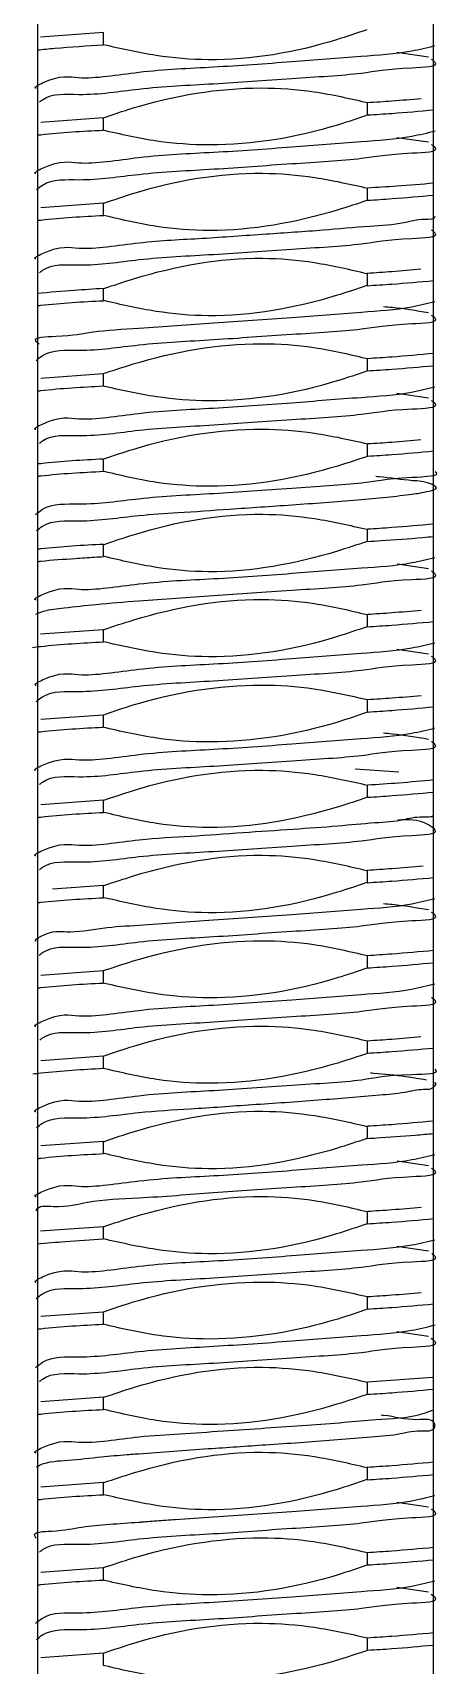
# Model space of a CAD drawing. Header units: millimetres. Extents: x 2 to 1187, y 2 to 839.
# Drawn here: x 651.826 to 653.026, y 461.443 to 466.228 of the extents above; entities that cross this region are included whole.
import ezdxf

# ---------------------------------------------------------------- set-up
doc = ezdxf.new("R2010")
doc.units = ezdxf.units.MM

msp = doc.modelspace()

# ---------------------------------------------------------------- linework, layer by layer
at = {"color": 7, "linetype": 'Continuous', "lineweight": 25}
for p, q in [((651.84, 469.4434), (651.84, 460.4434)), ((653.0008, 460.4434), (653.0008, 469.4434)), ((652.0334, 466.2283), (651.8496, 466.2148)), ((652.0333, 466.2283), (652.0333, 466.1926)), ((652.9858, 466.1567), (652.8933, 466.1704)), ((652.8075, 465.987), (652.8075, 466.0226)), ((652.0326, 465.9782), (651.85, 465.9649)), ((652.0333, 465.9783), (652.0333, 465.9426)), ((652.9855, 465.9068), (652.8936, 465.9203)), ((652.8075, 465.737), (652.8075, 465.7725)), ((652.0338, 465.7282), (651.8504, 465.7149)), ((652.0333, 465.7282), (652.0333, 465.6926)), ((652.8075, 465.4866), (652.8075, 465.5227)), ((652.0333, 465.4783), (652.0333, 465.4426)), ((652.8075, 465.237), (652.8075, 465.2726)), ((652.0327, 465.2282), (651.8498, 465.2149)), ((652.0333, 465.2283), (652.0333, 465.1926)), ((652.9857, 465.1567), (652.8935, 465.1703)), ((652.8075, 464.9869), (652.8075, 465.0226)), ((652.0333, 464.9782), (652.0333, 464.9426)), ((652.8075, 464.7369), (652.8075, 464.7726)), ((652.0333, 464.7283), (652.0333, 464.6926)), ((652.9858, 464.6567), (652.8937, 464.6703)), ((652.8075, 464.4869), (652.8075, 464.5227)), ((652.0333, 464.4783), (651.8496, 464.4648)), ((652.0333, 464.4783), (652.0333, 464.4426)), ((652.9858, 464.4067), (652.8932, 464.4204)), ((652.8075, 464.237), (652.8075, 464.2726)), ((652.0326, 464.2282), (651.85, 464.2149)), ((652.0333, 464.2282), (652.0333, 464.1926)), ((652.899, 464.0608), (652.7716, 464.0698)), ((652.0339, 463.9783), (651.8504, 463.9649)), ((652.0333, 463.9782), (652.0333, 463.9426)), ((652.8075, 463.987), (652.8075, 464.0225)), ((652.8075, 463.7366), (652.8075, 463.7727)), ((652.0339, 463.7283), (651.8841, 463.7177)), ((652.0333, 463.7283), (652.0333, 463.6926)), ((652.8075, 463.487), (652.8075, 463.5226)), ((652.0326, 463.4782), (651.8498, 463.4649)), ((652.0333, 463.4783), (652.0333, 463.4426)), ((652.8075, 463.2369), (652.8075, 463.2726)), ((652.0333, 463.2282), (651.8502, 463.2149)), ((652.0333, 463.2282), (652.0333, 463.1926)), ((652.8075, 462.987), (652.8075, 463.0226)), ((652.0342, 462.9783), (651.8501, 462.965)), ((652.0333, 462.9783), (652.0333, 462.9426)), ((652.9858, 462.9067), (652.8937, 462.9203)), ((652.8075, 462.7369), (652.8075, 462.7727)), ((652.0332, 462.7283), (651.8496, 462.7148)), ((652.0333, 462.7283), (652.0333, 462.6926)), ((652.9857, 462.6567), (652.8932, 462.6704)), ((652.8075, 462.487), (652.8075, 462.5226)), ((652.0327, 462.4782), (651.8501, 462.4649)), ((652.0333, 462.4782), (652.0333, 462.4426)), ((652.9855, 462.4068), (652.8936, 462.4203)), ((652.9973, 462.2865), (652.8073, 462.2725)), ((652.8075, 462.237), (652.8075, 462.2725)), ((652.034, 462.2283), (651.8503, 462.2149)), ((652.0333, 462.2282), (652.0333, 462.1926)), ((652.8075, 461.9867), (652.8075, 462.0227)), ((652.0338, 461.9783), (651.8498, 461.9648)), ((652.0333, 461.9783), (652.0333, 461.9426)), ((652.9858, 461.9067), (652.8934, 461.9203)), ((652.0326, 461.7282), (651.8498, 461.7149)), ((652.0333, 461.7283), (652.0333, 461.6926)), ((652.8075, 461.737), (652.8075, 461.7726)), ((652.9856, 461.6567), (652.8935, 461.6703)), ((652.8075, 461.4869), (652.8075, 461.5226)), ((652.0334, 461.4782), (651.8502, 461.4649)), ((652.0333, 461.4782), (652.0333, 461.4426))]:
    msp.add_line(p, q, dxfattribs=at)
for points, knots in [([(652.8057, 466.2369), (652.776, 466.2267), (652.6266, 466.1756), (652.4162, 466.1386), (652.186, 466.1582), (652.085, 466.1811), (652.0339, 466.1927)], [0, 0, 0, 0, 0.119882, 0.604247, 0.799929, 1, 1, 1, 1]), ([(651.8364, 466.0651), (651.8359, 466.0652), (651.8268, 466.067), (651.9039, 466.1076), (651.9691, 466.0865), (652.1574, 466.1193), (652.3575, 466.1268), (652.5774, 466.1427), (652.7701, 466.1586), (652.9113, 466.1673), (652.9819, 466.1847), (653.0043, 466.1902)], [0, 0, 0, 0, 0.00115, 0.022609, 0.113284, 0.262747, 0.448613, 0.64274, 0.815694, 0.941364, 1, 1, 1, 1]), ([(651.84, 466.1777), (651.857, 466.1794), (651.9214, 466.1859), (651.986, 466.1898), (652.0335, 466.1926)], [0, 0, 0, 0, 0.264391, 1, 1, 1, 1]), ([(651.8463, 466.0248), (651.8492, 466.0272), (651.88, 466.0524), (651.989, 466.0408), (652.1494, 466.0686), (652.3618, 466.0775), (652.5713, 466.0944), (652.7868, 466.1056), (652.8776, 466.1252), (653.0258, 466.1283), (652.9994, 466.1465), (652.9951, 466.1494)], [0, 0, 0, 0, 0.00951, 0.100365, 0.249952, 0.435886, 0.630011, 0.802952, 0.928612, 0.988547, 1, 1, 1, 1]), ([(652.0312, 465.9781), (652.0609, 465.9882), (652.2104, 466.0391), (652.4209, 466.0749), (652.6529, 466.0588), (652.7554, 466.0352), (652.8075, 466.0232)], [0, 0, 0, 0, 0.119232, 0.600546, 0.797081, 1, 1, 1, 1]), ([(652.9643, 466.0347), (652.9357, 466.0321), (652.8835, 466.0274), (652.8312, 466.0241), (652.8075, 466.0226)], [0, 0, 0, 0, 0.54738, 1, 1, 1, 1]), ([(652.8092, 465.9871), (652.7795, 465.9769), (652.6301, 465.9258), (652.4195, 465.8903), (652.1869, 465.9067), (652.0838, 465.9304), (652.0311, 465.9425)], [0, 0, 0, 0, 0.118955, 0.599269, 0.795108, 1, 1, 1, 1]), ([(652.8081, 465.987), (652.8316, 465.9885), (652.8959, 465.9926), (652.9601, 465.9984), (653.0008, 466.0021)], [0, 0, 0, 0, 0.364945, 1, 1, 1, 1]), ([(651.8352, 465.8154), (651.8351, 465.8154), (651.8267, 465.8173), (651.9055, 465.8579), (651.9684, 465.8365), (652.1581, 465.8694), (652.3577, 465.8767), (652.5776, 465.8926), (652.7701, 465.9084), (652.9117, 465.9173), (652.9827, 465.9348), (653.0056, 465.9404)], [0, 0, 0, 0, 0.000194, 0.021769, 0.112539, 0.262026, 0.447824, 0.641832, 0.814671, 0.940248, 1, 1, 1, 1]), ([(651.84, 465.928), (651.8433, 465.9284), (651.9072, 465.9361), (651.9715, 465.9394), (652.0325, 465.9425)], [0, 0, 0, 0, 0.051836, 1, 1, 1, 1]), ([(651.8374, 465.7679), (651.8432, 465.7728), (651.8767, 465.8011), (651.9888, 465.7919), (652.15, 465.8181), (652.3623, 465.8277), (652.5719, 465.8444), (652.7871, 465.8558), (652.8783, 465.875), (653.0261, 465.8787), (652.999, 465.8969), (652.9944, 465.9)], [0, 0, 0, 0, 0.01888, 0.108933, 0.257141, 0.441248, 0.633425, 0.804546, 0.928784, 0.987897, 1, 1, 1, 1]), ([(652.0346, 465.7283), (652.0643, 465.7385), (652.2137, 465.7898), (652.4242, 465.8262), (652.6548, 465.8071), (652.7561, 465.7842), (652.8075, 465.7726)], [0, 0, 0, 0, 0.119743, 0.603573, 0.799232, 1, 1, 1, 1]), ([(653.0019, 465.7869), (652.9656, 465.7839), (652.9009, 465.7786), (652.836, 465.7744), (652.8075, 465.7725)], [0, 0, 0, 0, 0.560406, 1, 1, 1, 1]), ([(652.8077, 465.737), (652.8315, 465.7385), (652.8959, 465.7426), (652.9603, 465.7485), (653.0008, 465.7522)], [0, 0, 0, 0, 0.369553, 1, 1, 1, 1]), ([(652.808, 465.7369), (652.7783, 465.727), (652.6286, 465.6772), (652.4189, 465.6388), (652.1876, 465.6563), (652.0859, 465.6804), (652.0343, 465.6926)], [0, 0, 0, 0, 0.119585, 0.60191, 0.798142, 1, 1, 1, 1]), ([(651.8358, 465.5653), (651.8355, 465.5653), (651.8266, 465.5672), (651.9051, 465.6075), (651.9691, 465.5866), (652.1463, 465.6175), (652.3225, 465.6245), (652.5038, 465.6383), (652.6676, 465.6486), (652.7996, 465.6612), (652.9059, 465.6667), (652.9578, 465.684), (653.0045, 465.6802), (653.0057, 465.6904), (653.0057, 465.6904)], [0, 0, 0, 0, 0.000723, 0.022399, 0.113282, 0.262799, 0.420422, 0.577977, 0.719697, 0.835401, 0.92031, 0.974103, 0.999889, 1, 1, 1, 1]), ([(651.84, 465.6779), (651.8434, 465.6783), (651.9077, 465.6861), (651.9724, 465.6894), (652.0337, 465.6926)], [0, 0, 0, 0, 0.053302, 1, 1, 1, 1]), ([(651.8461, 465.5247), (651.849, 465.5271), (651.8798, 465.5524), (651.9889, 465.5407), (652.1492, 465.5686), (652.3617, 465.5773), (652.5714, 465.5941), (652.7867, 465.6053), (652.8782, 465.6247), (653.026, 465.6282), (652.9989, 465.6466), (652.9943, 465.6497)], [0, 0, 0, 0, 0.009606, 0.100299, 0.249732, 0.4355, 0.629503, 0.802322, 0.927853, 0.987651, 1, 1, 1, 1]), ([(652.0351, 465.4784), (652.0648, 465.4883), (652.2144, 465.5385), (652.424, 465.5777), (652.6538, 465.5577), (652.7544, 465.5343), (652.8052, 465.5225)], [0, 0, 0, 0, 0.120124, 0.604846, 0.80043, 1, 1, 1, 1]), ([(652.9638, 465.5347), (652.9355, 465.5322), (652.8831, 465.5274), (652.8307, 465.5241), (652.8066, 465.5226)], [0, 0, 0, 0, 0.541682, 1, 1, 1, 1]), ([(652.034, 465.4783), (652.0054, 465.4765), (651.9407, 465.4723), (651.8761, 465.4668), (651.84, 465.4638)], [0, 0, 0, 0, 0.442059, 1, 1, 1, 1]), ([(652.8052, 465.4868), (652.7755, 465.4768), (652.626, 465.4262), (652.4161, 465.3878), (652.1865, 465.408), (652.086, 465.4311), (652.0353, 465.4427)], [0, 0, 0, 0, 0.120162, 0.605328, 0.800886, 1, 1, 1, 1]), ([(652.8067, 465.4866), (652.8307, 465.4881), (652.8955, 465.4922), (652.9601, 465.498), (653.0008, 465.5017)], [0, 0, 0, 0, 0.370692, 1, 1, 1, 1]), ([(651.8454, 465.315), (651.8414, 465.3183), (651.8197, 465.3368), (651.9333, 465.3374), (652.0022, 465.3539), (652.1702, 465.364), (652.3582, 465.3787), (652.5776, 465.3922), (652.7704, 465.4086), (652.9116, 465.4173), (652.9822, 465.4347), (653.0048, 465.4403)], [0, 0, 0, 0, 0.011435, 0.062194, 0.154115, 0.267323, 0.452025, 0.644899, 0.816709, 0.941477, 1, 1, 1, 1]), ([(651.84, 465.428), (651.8433, 465.4284), (651.9077, 465.4361), (651.9725, 465.4395), (652.034, 465.4426)], [0, 0, 0, 0, 0.050818, 1, 1, 1, 1]), ([(652.9858, 465.4067), (652.9506, 465.4128), (652.9068, 465.4203), (652.8625, 465.4239), (652.8539, 465.4246)], [0, 0, 0, 0, 0.804575, 1, 1, 1, 1]), ([(651.8367, 465.2674), (651.8427, 465.2726), (651.8762, 465.3012), (651.9884, 465.2919), (652.1494, 465.3181), (652.3616, 465.3276), (652.5711, 465.3444), (652.7867, 465.3556), (652.8776, 465.3752), (653.0258, 465.3783), (652.9993, 465.3965), (652.995, 465.3995)], [0, 0, 0, 0, 0.019473, 0.109329, 0.257355, 0.441383, 0.633568, 0.804785, 0.929215, 0.988588, 1, 1, 1, 1]), ([(652.0315, 465.2282), (652.0612, 465.2381), (652.2108, 465.2883), (652.4209, 465.3254), (652.6529, 465.3092), (652.7554, 465.2851), (652.8075, 465.2728)], [0, 0, 0, 0, 0.1192539, 0.6003266, 0.7967475, 1, 1, 1, 1]), ([(653.0008, 465.2878), (652.96, 465.2841), (652.8956, 465.2782), (652.8311, 465.2741), (652.8075, 465.2726)], [0, 0, 0, 0, 0.6336665, 1, 1, 1, 1]), ([(652.8075, 465.237), (652.7779, 465.2268), (652.6285, 465.1753), (652.4178, 465.1398), (652.1862, 465.1576), (652.0839, 465.1808), (652.0318, 465.1925)], [0, 0, 0, 0, 0.119315, 0.601403, 0.796953, 1, 1, 1, 1]), ([(652.8075, 465.237), (652.8311, 465.2385), (652.8956, 465.2426), (652.96, 465.2484), (653.0008, 465.2521)], [0, 0, 0, 0, 0.3663333, 1, 1, 1, 1]), ([(651.8356, 465.0653), (651.8354, 465.0654), (651.8268, 465.0672), (651.9049, 465.1079), (651.9686, 465.0865), (652.1577, 465.1194), (652.3575, 465.1267), (652.5774, 465.1426), (652.77, 465.1585), (652.9112, 465.1672), (652.9818, 465.1846), (653.0043, 465.1901)], [0, 0, 0, 0, 0.000504, 0.022027, 0.112807, 0.262378, 0.448326, 0.642529, 0.815546, 0.941274, 1, 1, 1, 1]), ([(651.84, 465.178), (651.8433, 465.1784), (651.9072, 465.1861), (651.9716, 465.1894), (652.0328, 465.1926)], [0, 0, 0, 0, 0.050764, 1, 1, 1, 1]), ([(651.8466, 465.0251), (651.8495, 465.0274), (651.8803, 465.0523), (651.9892, 465.0408), (652.1497, 465.0685), (652.3621, 465.0775), (652.5716, 465.0944), (652.787, 465.1056), (652.878, 465.1251), (653.0259, 465.1284), (652.9992, 465.1467), (652.9947, 465.1497)], [0, 0, 0, 0, 0.009183, 0.10011, 0.249766, 0.43573, 0.62986, 0.802768, 0.928336, 0.988145, 1, 1, 1, 1]), ([(652.0329, 464.9782), (652.0626, 464.9884), (652.2119, 465.0399), (652.4227, 465.0753), (652.6539, 465.0578), (652.7558, 465.0348), (652.8075, 465.0231)], [0, 0, 0, 0, 0.119498, 0.602308, 0.798357, 1, 1, 1, 1]), ([(652.9639, 465.0346), (652.9355, 465.032), (652.8835, 465.0273), (652.8313, 465.0241), (652.8075, 465.0226)], [0, 0, 0, 0, 0.5438, 1, 1, 1, 1]), ([(652.8096, 464.987), (652.7798, 464.9771), (652.6302, 464.9268), (652.4201, 464.89), (652.1877, 464.906), (652.0849, 464.9302), (652.0325, 464.9425)], [0, 0, 0, 0, 0.119088, 0.599599, 0.795913, 1, 1, 1, 1]), ([(652.8082, 464.987), (652.8318, 464.9885), (652.896, 464.9926), (652.9602, 464.9984), (653.0008, 465.0021)], [0, 0, 0, 0, 0.366204, 1, 1, 1, 1]), ([(651.835, 464.8155), (651.8416, 464.8211), (651.8758, 464.8503), (651.9886, 464.8415), (652.1498, 464.8673), (652.3624, 464.8771), (652.57, 464.8934), (652.7915, 464.9057), (652.8686, 464.9229), (653.0265, 464.9292), (653.0058, 464.9405), (653.0058, 464.9405)], [0, 0, 0, 0, 0.02157, 0.11243, 0.261987, 0.447842, 0.641858, 0.814653, 0.940172, 0.999971, 1, 1, 1, 1]), ([(652.0332, 464.9782), (651.9721, 464.9751), (651.9075, 464.9717), (651.8434, 464.9641), (651.84, 464.9637)], [0, 0, 0, 0, 0.947101, 1, 1, 1, 1]), ([(651.84, 464.928), (651.8434, 464.9284), (651.9075, 464.9361), (651.972, 464.9394), (652.0331, 464.9426)], [0, 0, 0, 0, 0.0527814, 1, 1, 1, 1]), ([(651.8376, 464.768), (651.8433, 464.7729), (651.8766, 464.8012), (651.9886, 464.7917), (652.1158, 464.8134), (652.2642, 464.8218), (652.4135, 464.8327), (652.5888, 464.8442), (652.7438, 464.8558), (652.8587, 464.8659), (652.9336, 464.8749), (652.9719, 464.8803), (653.0185, 464.8924), (652.9775, 464.9138), (652.928, 464.9138), (652.8704, 464.9239), (652.8348, 464.9268), (652.8318, 464.927)], [0, 0, 0, 0, 0.016289, 0.094928, 0.224396, 0.307985, 0.419538, 0.553775, 0.694478, 0.758472, 0.811946, 0.849602, 0.866667, 0.879806, 0.921243, 0.993472, 1, 1, 1, 1]), ([(652.0356, 464.7284), (652.0653, 464.7384), (652.2148, 464.7891), (652.4248, 464.8273), (652.6545, 464.8071), (652.755, 464.7841), (652.8057, 464.7725)], [0, 0, 0, 0, 0.120135, 0.605252, 0.800831, 1, 1, 1, 1]), ([(653.0008, 464.7878), (652.9602, 464.7841), (652.8956, 464.7782), (652.8309, 464.7741), (652.8068, 464.7726)], [0, 0, 0, 0, 0.628198, 1, 1, 1, 1]), ([(652.8069, 464.7369), (652.8201, 464.7378), (652.8742, 464.7413), (652.9389, 464.7454), (652.9903, 464.7505), (653.0008, 464.7516)], [0, 0, 0, 0, 0.20269, 0.837301, 1, 1, 1, 1]), ([(652.0342, 464.7283), (651.9727, 464.7252), (651.9078, 464.7219), (651.8434, 464.7142), (651.84, 464.7138)], [0, 0, 0, 0, 0.947905, 1, 1, 1, 1]), ([(652.806, 464.7369), (652.7763, 464.7269), (652.6267, 464.6769), (652.4171, 464.6376), (652.1871, 464.6573), (652.0864, 464.6808), (652.0356, 464.6927)], [0, 0, 0, 0, 0.120072, 0.604545, 0.800205, 1, 1, 1, 1]), ([(651.8361, 464.5655), (651.8357, 464.5656), (651.8267, 464.5675), (651.9046, 464.6077), (651.9692, 464.5868), (652.1581, 464.6192), (652.3582, 464.6268), (652.578, 464.6426), (652.7706, 464.6585), (652.9117, 464.6672), (652.9823, 464.6847), (653.0049, 464.6903)], [0, 0, 0, 0, 0.00097, 0.022544, 0.113418, 0.262981, 0.448874, 0.642913, 0.815709, 0.941161, 1, 1, 1, 1]), ([(651.8359, 464.5242), (651.8433, 464.5272), (651.8696, 464.5377), (651.9297, 464.5431), (652.0221, 464.5543), (652.1681, 464.5655), (652.3608, 464.5788), (652.5711, 464.594), (652.7865, 464.6056), (652.8777, 464.6251), (653.0259, 464.6283), (652.9992, 464.6466), (652.9948, 464.6497)], [0, 0, 0, 0, 0.020178, 0.071012, 0.150241, 0.255471, 0.439843, 0.63245, 0.804075, 0.928775, 0.988272, 1, 1, 1, 1]), ([(651.84, 464.678), (651.8434, 464.6784), (651.8801, 464.6828), (651.9361, 464.6858), (651.9975, 464.6903), (652.0254, 464.6921), (652.0341, 464.6926)], [0, 0, 0, 0, 0.052177, 0.569512, 0.864323, 1, 1, 1, 1]), ([(652.0332, 464.4783), (652.0629, 464.4882), (652.2126, 464.538), (652.4223, 464.5767), (652.6533, 464.5587), (652.7547, 464.5347), (652.8062, 464.5226)], [0, 0, 0, 0, 0.1196937, 0.6024498, 0.7986341, 1, 1, 1, 1]), ([(652.8069, 464.4869), (652.8307, 464.4884), (652.8954, 464.4925), (652.96, 464.4984), (653.0008, 464.5021)], [0, 0, 0, 0, 0.367924, 1, 1, 1, 1]), ([(652.9644, 464.5348), (652.9357, 464.5322), (652.8833, 464.5275), (652.8308, 464.5242), (652.807, 464.5227)], [0, 0, 0, 0, 0.546884, 1, 1, 1, 1]), ([(652.8059, 464.4869), (652.7762, 464.4767), (652.6268, 464.4255), (652.4164, 464.3888), (652.186, 464.4081), (652.0848, 464.4311), (652.0336, 464.4426)], [0, 0, 0, 0, 0.119823, 0.603934, 0.799582, 1, 1, 1, 1]), ([(651.8263, 464.4265), (651.834, 464.4274), (651.9028, 464.4357), (651.972, 464.4394), (652.0334, 464.4426)], [0, 0, 0, 0, 0.112164, 1, 1, 1, 1]), ([(651.8361, 464.3151), (651.8357, 464.3152), (651.8268, 464.3171), (651.9042, 464.3577), (651.9689, 464.3365), (652.1575, 464.3694), (652.3575, 464.3768), (652.5774, 464.3927), (652.7701, 464.4086), (652.9112, 464.4173), (652.9819, 464.4347), (653.0043, 464.4402)], [0, 0, 0, 0, 0.000879, 0.022343, 0.113042, 0.262543, 0.448457, 0.642622, 0.81562, 0.941324, 1, 1, 1, 1]), ([(651.8366, 464.2673), (651.8426, 464.2725), (651.8763, 464.3011), (651.9885, 464.292), (652.1497, 464.3181), (652.3618, 464.3276), (652.5714, 464.3443), (652.7868, 464.3556), (652.8778, 464.3752), (653.0258, 464.3783), (652.9993, 464.3966), (652.995, 464.3995)], [0, 0, 0, 0, 0.01969, 0.10961, 0.25765, 0.441633, 0.633746, 0.804884, 0.929208, 0.988506, 1, 1, 1, 1]), ([(652.0314, 464.2281), (652.061, 464.2383), (652.2105, 464.2892), (652.4211, 464.3248), (652.653, 464.3087), (652.7554, 464.2852), (652.8075, 464.2733)], [0, 0, 0, 0, 0.119266, 0.600733, 0.79722, 1, 1, 1, 1]), ([(652.9643, 464.2847), (652.9357, 464.2821), (652.8835, 464.2774), (652.8312, 464.2741), (652.8075, 464.2726)], [0, 0, 0, 0, 0.546966, 1, 1, 1, 1]), ([(652.8094, 464.2371), (652.7797, 464.2269), (652.6303, 464.1759), (652.4197, 464.1404), (652.1871, 464.1566), (652.0839, 464.1803), (652.0312, 464.1925)], [0, 0, 0, 0, 0.118932, 0.599102, 0.795038, 1, 1, 1, 1]), ([(652.8082, 464.237), (652.8316, 464.2385), (652.8959, 464.2426), (652.9601, 464.2484), (653.0008, 464.2521)], [0, 0, 0, 0, 0.3649311, 1, 1, 1, 1]), ([(651.835, 464.0655), (651.835, 464.0655), (651.8269, 464.068), (651.9055, 464.1066), (651.9685, 464.0873), (652.1581, 464.119), (652.3577, 464.1268), (652.5776, 464.1426), (652.7702, 464.1585), (652.9114, 464.1672), (652.9821, 464.1847), (653.0048, 464.1902)], [0, 0, 0, 0, 0.000013, 0.021617, 0.112482, 0.262105, 0.448085, 0.642257, 0.815252, 0.94093, 1, 1, 1, 1]), ([(651.84, 464.178), (651.8433, 464.1784), (651.9072, 464.1861), (651.9716, 464.1894), (652.0326, 464.1925)], [0, 0, 0, 0, 0.051984, 1, 1, 1, 1]), ([(652.9855, 464.1568), (652.9502, 464.1628), (652.9065, 464.1703), (652.8623, 464.1739), (652.8538, 464.1746)], [0, 0, 0, 0, 0.808581, 1, 1, 1, 1]), ([(651.8468, 464.0251), (651.8496, 464.0274), (651.8804, 464.0523), (651.9893, 464.0407), (652.1498, 464.0686), (652.3623, 464.0775), (652.5719, 464.0944), (652.7871, 464.1058), (652.8784, 464.125), (653.0261, 464.1287), (652.9989, 464.147), (652.9943, 464.1501)], [0, 0, 0, 0, 0.009073, 0.100012, 0.24968, 0.435614, 0.629684, 0.802492, 0.927941, 0.987636, 1, 1, 1, 1]), ([(652.0349, 463.9783), (652.0645, 463.9885), (652.2139, 464.0397), (652.4244, 464.0764), (652.6548, 464.0571), (652.7561, 464.0342), (652.8073, 464.0226)], [0, 0, 0, 0, 0.119803, 0.60381, 0.799454, 1, 1, 1, 1]), ([(653.0008, 464.0378), (652.9669, 464.0346), (652.9025, 464.0285), (652.838, 464.0244), (652.8074, 464.0225)], [0, 0, 0, 0, 0.52631, 1, 1, 1, 1]), ([(652.8077, 463.9869), (652.778, 463.977), (652.6283, 463.9272), (652.4186, 463.8885), (652.1876, 463.9064), (652.086, 463.9305), (652.0346, 463.9426)], [0, 0, 0, 0, 0.119648, 0.602313, 0.798505, 1, 1, 1, 1]), ([(652.8076, 463.987), (652.8314, 463.9885), (652.8959, 463.9926), (652.9603, 463.9985), (653.0008, 464.0022)], [0, 0, 0, 0, 0.370047, 1, 1, 1, 1]), ([(651.836, 463.8153), (651.8356, 463.8153), (651.8266, 463.8172), (651.9049, 463.8575), (651.9691, 463.8366), (652.1334, 463.8656), (652.2885, 463.8725), (652.4405, 463.8838), (652.5839, 463.8934), (652.7138, 463.9023), (652.8187, 463.9127), (652.9088, 463.9176), (652.9514, 463.933), (653.0042, 463.928), (653.0006, 463.9396), (653.0003, 463.9405)], [0, 0, 0, 0, 0.000905, 0.022625, 0.113687, 0.263531, 0.39133, 0.522277, 0.646955, 0.758038, 0.850511, 0.921555, 0.970365, 0.997859, 1, 1, 1, 1]), ([(651.84, 463.9279), (651.8434, 463.9283), (651.9078, 463.936), (651.9725, 463.9394), (652.0338, 463.9426)], [0, 0, 0, 0, 0.053277, 1, 1, 1, 1]), ([(651.846, 463.7747), (651.849, 463.7771), (651.8797, 463.8024), (651.9889, 463.7908), (652.1492, 463.8186), (652.3615, 463.8273), (652.572, 463.8442), (652.7847, 463.8553), (652.8821, 463.8749), (653.028, 463.8782), (652.9628, 463.9239), (652.9251, 463.9216), (652.8958, 463.9198)], [0, 0, 0, 0, 0.008919, 0.092393, 0.229961, 0.40096, 0.579585, 0.738708, 0.854305, 0.909393, 0.929274, 1, 1, 1, 1]), ([(652.0349, 463.7284), (652.0646, 463.7383), (652.2142, 463.7884), (652.4238, 463.8276), (652.6537, 463.8078), (652.7544, 463.7844), (652.8052, 463.7725)], [0, 0, 0, 0, 0.1200744, 0.6046281, 0.8002791, 1, 1, 1, 1]), ([(652.9704, 463.7853), (652.9398, 463.7825), (652.8853, 463.7776), (652.8307, 463.7742), (652.8067, 463.7727)], [0, 0, 0, 0, 0.560642, 1, 1, 1, 1]), ([(652.8052, 463.7368), (652.7755, 463.7268), (652.626, 463.6761), (652.416, 463.6379), (652.1864, 463.6581), (652.0858, 463.6811), (652.0351, 463.6927)], [0, 0, 0, 0, 0.1201578, 0.6052864, 0.8008644, 1, 1, 1, 1]), ([(652.8066, 463.7366), (652.8307, 463.7381), (652.8955, 463.7422), (652.9601, 463.7481), (653.0008, 463.7518)], [0, 0, 0, 0, 0.3706629, 1, 1, 1, 1]), ([(651.8361, 463.565), (651.8358, 463.5651), (651.8285, 463.5673), (651.8825, 463.6003), (651.9283, 463.5862), (652.0336, 463.6064), (652.1734, 463.614), (652.3602, 463.629), (652.5771, 463.6422), (652.7704, 463.6586), (652.9115, 463.6673), (652.9822, 463.6847), (653.0047, 463.6903)], [0, 0, 0, 0, 0.00078, 0.018849, 0.083854, 0.172202, 0.262921, 0.448734, 0.642793, 0.81566, 0.941195, 1, 1, 1, 1]), ([(651.84, 463.678), (651.8433, 463.6784), (651.9076, 463.6861), (651.9725, 463.6895), (652.034, 463.6926)], [0, 0, 0, 0, 0.050522, 1, 1, 1, 1]), ([(651.8457, 463.5244), (651.8488, 463.527), (651.8797, 463.5523), (651.9889, 463.5409), (652.1492, 463.5685), (652.3617, 463.5775), (652.5711, 463.5944), (652.7867, 463.6056), (652.8776, 463.6252), (653.0258, 463.6283), (652.9993, 463.6465), (652.9951, 463.6494)], [0, 0, 0, 0, 0.010055, 0.100781, 0.250253, 0.436063, 0.630096, 0.802971, 0.928594, 0.988542, 1, 1, 1, 1]), ([(652.9858, 463.6567), (652.9506, 463.6628), (652.9068, 463.6703), (652.8625, 463.6739), (652.8539, 463.6747)], [0, 0, 0, 0, 0.804575, 1, 1, 1, 1]), ([(652.0313, 463.4782), (652.061, 463.4881), (652.2106, 463.5384), (652.4208, 463.5753), (652.6529, 463.5593), (652.7554, 463.5351), (652.8075, 463.5229)], [0, 0, 0, 0, 0.119229, 0.600246, 0.796736, 1, 1, 1, 1]), ([(653.0008, 463.5378), (652.96, 463.5341), (652.8956, 463.5282), (652.8311, 463.5241), (652.8075, 463.5226)], [0, 0, 0, 0, 0.6335895, 1, 1, 1, 1]), ([(652.8076, 463.487), (652.8312, 463.4885), (652.8957, 463.4926), (652.96, 463.4984), (653.0008, 463.5021)], [0, 0, 0, 0, 0.3659916, 1, 1, 1, 1]), ([(652.8078, 463.487), (652.7781, 463.4768), (652.6288, 463.4253), (652.4181, 463.3899), (652.1863, 463.4075), (652.0838, 463.4307), (652.0315, 463.4425)], [0, 0, 0, 0, 0.11922, 0.600991, 0.796558, 1, 1, 1, 1]), ([(651.8352, 463.3154), (651.8352, 463.3154), (651.8268, 463.3173), (651.9054, 463.3578), (651.9683, 463.3365), (652.1579, 463.3694), (652.3575, 463.3767), (652.5774, 463.3926), (652.77, 463.4085), (652.9113, 463.4172), (652.9819, 463.4346), (653.0045, 463.4402)], [0, 0, 0, 0, 0.000181, 0.021718, 0.112515, 0.262126, 0.448108, 0.642322, 0.81537, 0.941121, 1, 1, 1, 1]), ([(651.84, 463.428), (651.8433, 463.4284), (651.9072, 463.4361), (651.9716, 463.4394), (652.0327, 463.4426)], [0, 0, 0, 0, 0.050862, 1, 1, 1, 1]), ([(651.8469, 463.2753), (651.8496, 463.2775), (651.8804, 463.3024), (651.9892, 463.2908), (652.1497, 463.3186), (652.3621, 463.3275), (652.5717, 463.3444), (652.787, 463.3556), (652.8782, 463.375), (653.026, 463.3785), (652.9991, 463.3968), (652.9945, 463.3999)], [0, 0, 0, 0, 0.008947, 0.099871, 0.249536, 0.435508, 0.629645, 0.802537, 0.928088, 0.987896, 1, 1, 1, 1]), ([(652.0332, 463.2282), (652.0629, 463.2384), (652.2122, 463.2899), (652.4229, 463.3254), (652.654, 463.3077), (652.7559, 463.2847), (652.8075, 463.2731)], [0, 0, 0, 0, 0.1195458, 0.6025505, 0.7985322, 1, 1, 1, 1]), ([(652.9638, 463.2846), (652.9355, 463.282), (652.8835, 463.2773), (652.8313, 463.2741), (652.8075, 463.2726)], [0, 0, 0, 0, 0.54334, 1, 1, 1, 1]), ([(652.8094, 463.237), (652.7797, 463.2271), (652.6301, 463.1769), (652.42, 463.1398), (652.1877, 463.156), (652.0851, 463.1802), (652.0328, 463.1925)], [0, 0, 0, 0, 0.119157, 0.599901, 0.796218, 1, 1, 1, 1]), ([(652.8082, 463.237), (652.8317, 463.2385), (652.896, 463.2426), (652.9602, 463.2484), (653.0008, 463.2521)], [0, 0, 0, 0, 0.3666315, 1, 1, 1, 1]), ([(651.8265, 463.1764), (651.8344, 463.1774), (651.903, 463.1856), (651.9721, 463.1893), (652.0332, 463.1926)], [0, 0, 0, 0, 0.115208, 1, 1, 1, 1]), ([(651.8351, 463.0654), (651.8351, 463.0654), (651.8266, 463.0673), (651.9058, 463.1079), (651.9685, 463.0864), (652.158, 463.1195), (652.3598, 463.1263), (652.571, 463.1441), (652.7904, 463.1542), (652.8708, 463.176), (653.0244, 463.176), (653.0057, 463.1905), (653.0057, 463.1905)], [0, 0, 0, 0, 0.000129, 0.021768, 0.112615, 0.262141, 0.447943, 0.641903, 0.814661, 0.940119, 0.999888, 1, 1, 1, 1]), ([(652.9799, 463.158), (652.9598, 463.1615), (652.9087, 463.1701), (652.854, 463.1753), (652.8197, 463.1782), (652.8165, 463.1785)], [0, 0, 0, 0, 0.371996, 0.941644, 1, 1, 1, 1]), ([(651.8376, 463.018), (651.8433, 463.0229), (651.8766, 463.0512), (651.9886, 463.0417), (652.1278, 463.065), (652.2986, 463.074), (652.4734, 463.0869), (652.6586, 463.0985), (652.8077, 463.1126), (652.9106, 463.1196), (652.9639, 463.1341), (652.9965, 463.1288), (653.0102, 463.1486), (653.0052, 463.1496), (653.0039, 463.1499)], [0, 0, 0, 0, 0.018709, 0.108966, 0.257587, 0.384765, 0.536924, 0.700555, 0.852407, 0.914283, 0.961101, 0.9888, 0.997049, 1, 1, 1, 1]), ([(652.0356, 462.9784), (652.0653, 462.9884), (652.2148, 463.039), (652.4247, 463.0774), (652.6544, 463.0572), (652.7549, 463.0341), (652.8056, 463.0225)], [0, 0, 0, 0, 0.12016, 0.605323, 0.800887, 1, 1, 1, 1]), ([(653.0008, 463.0378), (652.9602, 463.0341), (652.8956, 463.0282), (652.8309, 463.0241), (652.8068, 463.0226)], [0, 0, 0, 0, 0.628236, 1, 1, 1, 1]), ([(652.8058, 462.9868), (652.7761, 462.9769), (652.6265, 462.9268), (652.4169, 462.8875), (652.187, 462.9075), (652.0864, 462.9309), (652.0356, 462.9427)], [0, 0, 0, 0, 0.120107, 0.604785, 0.800385, 1, 1, 1, 1]), ([(652.8069, 462.9869), (652.8157, 462.9875), (652.8624, 462.9905), (652.9271, 462.9948), (652.9829, 462.9999), (653.0008, 463.0015)], [0, 0, 0, 0, 0.1359698, 0.7220976, 1, 1, 1, 1]), ([(651.8362, 462.8158), (651.8358, 462.8159), (651.8267, 462.8178), (651.9046, 462.8579), (651.9692, 462.837), (652.1581, 462.8692), (652.3581, 462.8768), (652.578, 462.8926), (652.7706, 462.9085), (652.9117, 462.9172), (652.9822, 462.9347), (653.0047, 462.9402)], [0, 0, 0, 0, 0.001021, 0.022544, 0.113381, 0.26298, 0.448887, 0.642966, 0.8158, 0.941282, 1, 1, 1, 1]), ([(651.84, 462.928), (651.8434, 462.9284), (651.9078, 462.9361), (651.9727, 462.9394), (652.0342, 462.9426)], [0, 0, 0, 0, 0.052174, 1, 1, 1, 1]), ([(651.8377, 462.7747), (651.8378, 462.7752), (651.8404, 462.7926), (651.9156, 462.7816), (651.9975, 462.8072), (652.1627, 462.8128), (652.3599, 462.8295), (652.5714, 462.8439), (652.7865, 462.8556), (652.8777, 462.8752), (653.0259, 462.8783), (652.9992, 462.8966), (652.9948, 462.8996)], [0, 0, 0, 0, 0.001437, 0.043821, 0.128744, 0.254823, 0.43938, 0.632154, 0.803939, 0.928755, 0.98832, 1, 1, 1, 1]), ([(652.0329, 462.7283), (652.0626, 462.7382), (652.2123, 462.788), (652.422, 462.8265), (652.6532, 462.8088), (652.7549, 462.7848), (652.8064, 462.7726)], [0, 0, 0, 0, 0.119595, 0.602039, 0.798267, 1, 1, 1, 1]), ([(652.9644, 462.7848), (652.9357, 462.7822), (652.8833, 462.7775), (652.8308, 462.7742), (652.8071, 462.7727)], [0, 0, 0, 0, 0.547418, 1, 1, 1, 1]), ([(652.8061, 462.7369), (652.7764, 462.7267), (652.627, 462.6754), (652.4165, 462.639), (652.186, 462.6581), (652.0846, 462.681), (652.0333, 462.6926)], [0, 0, 0, 0, 0.119742, 0.603571, 0.799219, 1, 1, 1, 1]), ([(652.807, 462.7369), (652.8308, 462.7384), (652.8954, 462.7425), (652.96, 462.7484), (653.0008, 462.7521)], [0, 0, 0, 0, 0.3676038, 1, 1, 1, 1]), ([(651.8366, 462.565), (651.8361, 462.5651), (651.8268, 462.567), (651.9036, 462.6076), (651.9693, 462.5866), (652.1573, 462.6193), (652.3575, 462.6268), (652.5773, 462.6427), (652.77, 462.6586), (652.9113, 462.6673), (652.9819, 462.6847), (653.0044, 462.6903)], [0, 0, 0, 0, 0.001344, 0.022797, 0.113447, 0.262869, 0.448672, 0.642734, 0.815641, 0.941278, 1, 1, 1, 1]), ([(651.84, 462.6781), (651.8674, 462.6805), (651.9318, 462.6861), (651.9962, 462.6903), (652.0333, 462.6926)], [0, 0, 0, 0, 0.4252096, 1, 1, 1, 1]), ([(651.8367, 462.5175), (651.8427, 462.5226), (651.8764, 462.5511), (651.9886, 462.542), (652.1497, 462.5681), (652.3619, 462.5776), (652.5714, 462.5943), (652.7869, 462.6056), (652.8776, 462.6252), (653.0258, 462.6283), (652.9994, 462.6464), (652.9953, 462.6493)], [0, 0, 0, 0, 0.019553, 0.109515, 0.257635, 0.441715, 0.633917, 0.805121, 0.929503, 0.988804, 1, 1, 1, 1]), ([(652.0315, 462.4781), (652.0612, 462.4883), (652.2106, 462.5394), (652.4213, 462.5749), (652.6531, 462.5586), (652.7555, 462.5352), (652.8075, 462.5233)], [0, 0, 0, 0, 0.119286, 0.600953, 0.797384, 1, 1, 1, 1]), ([(652.9642, 462.5347), (652.9357, 462.5321), (652.8835, 462.5274), (652.8312, 462.5241), (652.8075, 462.5226)], [0, 0, 0, 0, 0.546509, 1, 1, 1, 1]), ([(652.8082, 462.487), (652.8317, 462.4885), (652.8959, 462.4926), (652.9601, 462.4984), (653.0008, 462.5021)], [0, 0, 0, 0, 0.364889, 1, 1, 1, 1]), ([(652.8096, 462.4871), (652.7799, 462.477), (652.6304, 462.4261), (652.4199, 462.3904), (652.1872, 462.4064), (652.084, 462.4303), (652.0313, 462.4425)], [0, 0, 0, 0, 0.1189358, 0.5990279, 0.7950423, 1, 1, 1, 1]), ([(651.835, 462.3155), (651.8416, 462.3211), (651.8757, 462.3503), (651.9884, 462.3415), (652.15, 462.3673), (652.3602, 462.3774), (652.577, 462.3925), (652.7703, 462.4085), (652.9116, 462.4173), (652.9825, 462.4347), (653.0053, 462.4404)], [0, 0, 0, 0, 0.021573, 0.112412, 0.261985, 0.447874, 0.641978, 0.814889, 0.940514, 1, 1, 1, 1]), ([(651.84, 462.428), (651.8433, 462.4284), (651.9073, 462.4361), (651.9716, 462.4394), (652.0326, 462.4425)], [0, 0, 0, 0, 0.052128, 1, 1, 1, 1]), ([(651.8467, 462.2751), (651.8495, 462.2773), (651.8803, 462.3023), (651.9893, 462.2907), (652.1498, 462.3186), (652.3623, 462.3276), (652.5719, 462.3444), (652.7871, 462.3558), (652.8785, 462.375), (653.0261, 462.3787), (652.9988, 462.397), (652.9941, 462.4002)], [0, 0, 0, 0, 0.009093, 0.100013, 0.24966, 0.435552, 0.629578, 0.802359, 0.92778, 0.98745, 1, 1, 1, 1]), ([(652.0351, 462.2283), (652.0647, 462.2385), (652.2141, 462.2896), (652.4245, 462.3265), (652.6548, 462.307), (652.7559, 462.2841), (652.807, 462.2726)], [0, 0, 0, 0, 0.119863, 0.604142, 0.799819, 1, 1, 1, 1]), ([(652.8075, 462.237), (652.8314, 462.2385), (652.8959, 462.2426), (652.9603, 462.2485), (653.0008, 462.2522)], [0, 0, 0, 0, 0.370512, 1, 1, 1, 1]), ([(652.8074, 462.2369), (652.7777, 462.227), (652.628, 462.1772), (652.4184, 462.1383), (652.1875, 462.1566), (652.0861, 462.1805), (652.0348, 462.1926)], [0, 0, 0, 0, 0.119746, 0.602713, 0.798859, 1, 1, 1, 1]), ([(651.8362, 462.0652), (651.8357, 462.0653), (651.8266, 462.0672), (651.9047, 462.1075), (651.9692, 462.0866), (652.1223, 462.114), (652.2592, 462.1207), (652.3842, 462.13), (652.508, 462.138), (652.6263, 462.1465), (652.7342, 462.1539), (652.8451, 462.1655), (652.9345, 462.1672), (652.9876, 462.1867), (652.9993, 462.191)], [0, 0, 0, 0, 0.001052, 0.022808, 0.114126, 0.264359, 0.366636, 0.473968, 0.581127, 0.683268, 0.776149, 0.856232, 0.968202, 1, 1, 1, 1]), ([(651.8374, 462.0245), (651.8411, 462.0264), (651.8693, 462.0412), (651.9361, 462.0425), (652.0199, 462.054), (652.0854, 462.0589), (652.1205, 462.0617), (652.1319, 462.0626), (652.2035, 462.0681), (652.329, 462.077), (652.519, 462.0899), (652.675, 462.1001), (652.802, 462.1118), (652.8917, 462.1169), (652.9474, 462.1333), (653.0054, 462.1274), (653.0039, 462.1672), (652.9273, 462.1566), (652.886, 462.1725), (652.8497, 462.1754), (652.8472, 462.1756)], [0, 0, 0, 0, 0.009251, 0.070863, 0.143805, 0.2, 0.21708, 0.222453, 0.225624, 0.377395, 0.503371, 0.651289, 0.725004, 0.791364, 0.843451, 0.873891, 0.882021, 0.919049, 0.994601, 1, 1, 1, 1]), ([(651.84, 462.1779), (651.8434, 462.1783), (651.9078, 462.186), (651.9725, 462.1894), (652.0339, 462.1926)], [0, 0, 0, 0, 0.053257, 1, 1, 1, 1]), ([(652.0346, 461.9783), (652.0644, 461.9883), (652.214, 462.0383), (652.4236, 462.0776), (652.6536, 462.058), (652.7544, 462.0344), (652.8053, 462.0225)], [0, 0, 0, 0, 0.120049, 0.604361, 0.800076, 1, 1, 1, 1]), ([(653.0008, 462.0379), (652.9601, 462.0342), (652.8955, 462.0283), (652.8307, 462.0242), (652.8067, 462.0227)], [0, 0, 0, 0, 0.629787, 1, 1, 1, 1]), ([(652.8052, 461.9869), (652.7755, 461.9768), (652.626, 461.926), (652.416, 461.888), (652.1863, 461.9081), (652.0857, 461.9311), (652.0349, 461.9427)], [0, 0, 0, 0, 0.12011, 0.605174, 0.800796, 1, 1, 1, 1]), ([(652.8067, 461.9866), (652.8306, 461.9881), (652.8954, 461.9922), (652.9601, 461.9981), (653.0008, 462.0018)], [0, 0, 0, 0, 0.3700785, 1, 1, 1, 1]), ([(651.8373, 461.8149), (651.8354, 461.8174), (651.8218, 461.8346), (651.9116, 461.8356), (651.9847, 461.8535), (652.0819, 461.858), (652.1375, 461.8624), (652.1377, 461.8624), (652.1382, 461.8624), (652.1391, 461.8625), (652.1409, 461.8626), (652.1447, 461.8629), (652.1522, 461.8635), (652.1674, 461.8646), (652.1985, 461.867), (652.263, 461.8716), (652.3951, 461.8808), (652.5772, 461.8923), (652.7703, 461.9086), (652.9114, 461.9173), (652.9821, 461.9347), (653.0046, 461.9403)], [0, 0, 0, 0, 0.007262, 0.050124, 0.126137, 0.266688, 0.266738, 0.266914, 0.267241, 0.267908, 0.269253, 0.271945, 0.27734, 0.288242, 0.310447, 0.356184, 0.451496, 0.644596, 0.816611, 0.941542, 1, 1, 1, 1]), ([(651.84, 461.928), (651.8432, 461.9284), (651.9076, 461.9362), (651.9724, 461.9395), (652.0339, 461.9427)], [0, 0, 0, 0, 0.050311, 1, 1, 1, 1]), ([(651.8459, 461.7745), (651.8489, 461.777), (651.8798, 461.8024), (651.9889, 461.7908), (652.1493, 461.8185), (652.3617, 461.8275), (652.5712, 461.8444), (652.7867, 461.8556), (652.8776, 461.8752), (653.0258, 461.8783), (652.9994, 461.8965), (652.9951, 461.8994)], [0, 0, 0, 0, 0.009901, 0.100669, 0.250169, 0.436014, 0.630084, 0.802979, 0.928624, 0.988572, 1, 1, 1, 1]), ([(652.0312, 461.7282), (652.0609, 461.7382), (652.2105, 461.7885), (652.4207, 461.8252), (652.6528, 461.8092), (652.7553, 461.7852), (652.8075, 461.7729)], [0, 0, 0, 0, 0.119213, 0.600201, 0.796736, 1, 1, 1, 1]), ([(653.0008, 461.7878), (652.96, 461.7841), (652.8956, 461.7782), (652.8311, 461.7741), (652.8075, 461.7726)], [0, 0, 0, 0, 0.633513, 1, 1, 1, 1]), ([(652.8081, 461.737), (652.7784, 461.7268), (652.6291, 461.6753), (652.4183, 461.64), (652.1864, 461.6574), (652.0837, 461.6806), (652.0314, 461.6925)], [0, 0, 0, 0, 0.119158, 0.600595, 0.796181, 1, 1, 1, 1]), ([(652.8077, 461.737), (652.8313, 461.7385), (652.8957, 461.7426), (652.96, 461.7484), (653.0008, 461.7521)], [0, 0, 0, 0, 0.365727, 1, 1, 1, 1]), ([(651.835, 461.5655), (651.8416, 461.5711), (651.8755, 461.6004), (651.9883, 461.5915), (652.1498, 461.6173), (652.36, 461.6274), (652.5769, 461.6425), (652.7702, 461.6585), (652.9114, 461.6672), (652.9822, 461.6847), (653.0048, 461.6903)], [0, 0, 0, 0, 0.0215, 0.112313, 0.261895, 0.447857, 0.642062, 0.815079, 0.940804, 1, 1, 1, 1]), ([(651.84, 461.678), (651.8433, 461.6784), (651.9072, 461.6861), (651.9716, 461.6894), (652.0326, 461.6926)], [0, 0, 0, 0, 0.0510368, 1, 1, 1, 1]), ([(651.8371, 461.5178), (651.843, 461.5228), (651.8766, 461.5512), (651.9887, 461.5419), (652.1499, 461.5681), (652.3621, 461.5776), (652.5718, 461.5943), (652.7869, 461.6057), (652.8783, 461.625), (653.026, 461.6286), (652.9989, 461.6469), (652.9942, 461.6501)], [0, 0, 0, 0, 0.019138, 0.109109, 0.257196, 0.441191, 0.633266, 0.80432, 0.928538, 0.987686, 1, 1, 1, 1]), ([(652.0335, 461.4782), (652.0631, 461.4884), (652.2125, 461.5399), (652.4232, 461.5755), (652.6542, 461.5575), (652.7559, 461.5346), (652.8075, 461.523)], [0, 0, 0, 0, 0.119572, 0.602772, 0.798704, 1, 1, 1, 1]), ([(653.0008, 461.5377), (652.9602, 461.534), (652.8958, 461.5282), (652.8313, 461.5241), (652.8075, 461.5226)], [0, 0, 0, 0, 0.630586, 1, 1, 1, 1]), ([(652.8092, 461.487), (652.7795, 461.4771), (652.6298, 461.427), (652.4198, 461.3897), (652.1877, 461.406), (652.0853, 461.4302), (652.0331, 461.4426)], [0, 0, 0, 0, 0.119232, 0.600228, 0.796557, 1, 1, 1, 1]), ([(652.8081, 461.487), (652.8317, 461.4885), (652.896, 461.4925), (652.9602, 461.4984), (653.0008, 461.5021)], [0, 0, 0, 0, 0.367108, 1, 1, 1, 1])]:
    msp.add_open_spline(points, degree=3, knots=knots, dxfattribs=at)

doc.saveas('drawing.dxf')
